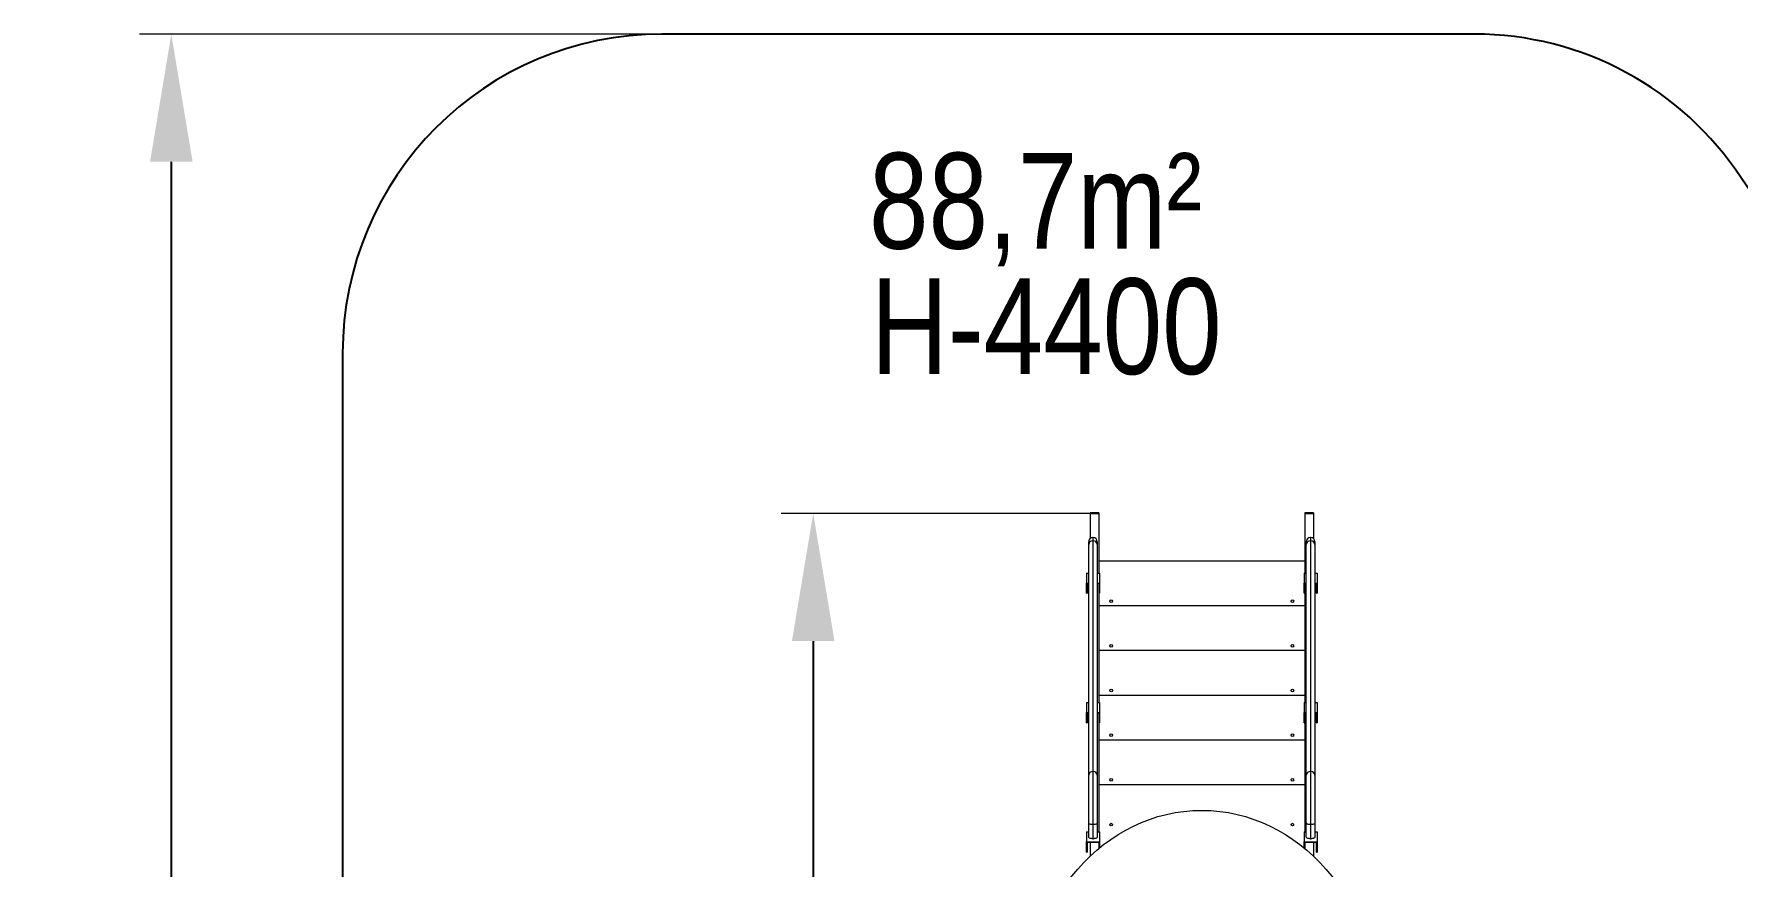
# Model space of a CAD drawing. Header units: millimetres. Extents: x -6304 to 6571, y -6082 to 4447.
# Drawn here: x -6304 to -965, y 1837 to 4447 of the extents above; entities that cross this region are included whole.
import ezdxf

# ---------------------------------------------------------------- set-up
doc = ezdxf.new("R2010")
doc.units = ezdxf.units.MM
for name, color, linetype in [('DIKOM_ЗОНА', 80, 'Continuous'), ('DIKOM_ОБЪЕКТ', 7, 'Continuous'), ('DIKOM_РАЗМЕР_ЗОНА', 7, 'Continuous'), ('DIKOM_РАЗМЕР_ОБЪЕКТА', 7, 'Continuous')]:
    doc.layers.add(name, color=color, linetype=linetype)
doc.styles.add('style1', font='arial.ttf', dxfattribs={"width": 0.8})
doc.dimstyles.new('1-50', dxfattribs={"dimtxt": 300, "dimasz": 200, "dimexe": 100, "dimexo": 0, "dimgap": 100, "dimtad": 1, "dimtxsty": 'style1', "dimcen": 200, "dimclrd": 7, "dimclre": 7, "dimclrt": 7, "dimadec": 1, "dimazin": 2, "dimtfac": 1, "dimtmove": 0, "dimatfit": 2, "dimfxl": 0, "dimlwd": 25, "dimlwe": 18, "dimarcsym": 0})

# ---------------------------------------------------------------- blocks, each defined once
blk = doc.blocks.new('*D14')
at = {"layer": 'Defpoints', "color": 0, "transparency": 16777216}
for p in [(-2968.2, 2945), (-3862.8, -4079.6), (-2929.7, -4079.6)]:
    blk.add_point(p, dxfattribs=at)
at = {"layer": 'DIKOM_РАЗМЕР_ОБЪЕКТА', "color": 7, "lineweight": 18, "transparency": 16777216}
for p, q in [((-2968.2, 2945), (-3962.8, 2945)), ((-2929.7, -4079.6), (-3962.8, -4079.6))]:
    blk.add_line(p, q, dxfattribs=at)
at = {"layer": 'DIKOM_РАЗМЕР_ОБЪЕКТА', "color": 7, "lineweight": 25, "transparency": 16777216}
blk.add_line((-3862.8, 2545), (-3862.8, -3679.6), dxfattribs=at)
at = {"layer": 'DIKOM_РАЗМЕР_ОБЪЕКТА', "color": 7, "transparency": 16777216}
for points in [[(-3929.5, 2545), (-3796.1, 2545), (-3862.8, 2945)], [(-3929.5, -3679.6), (-3796.1, -3679.6), (-3862.8, -4079.6)]]:
    blk.add_solid(points, dxfattribs=at)
at = {"layer": 'DIKOM_РАЗМЕР_ОБЪЕКТА', "color": 7, "transparency": 16777216, "insert": (-4096, 217.4), "char_height": 300, "attachment_point": 5, "rotation": 90, "style": 'style1'}
blk.add_mtext('7000', dxfattribs=at)
blk = doc.blocks.new('*D15')
at = {"layer": 'Defpoints', "color": 0, "transparency": 16777216}
for p in [(-3710.3, 4446.6), (-5874.3, -6082.1), (-3458.2, -6082.1)]:
    blk.add_point(p, dxfattribs=at)
at = {"layer": 'DIKOM_РАЗМЕР_ЗОНА', "color": 7, "lineweight": 18, "transparency": 16777216}
for p, q in [((-3710.3, 4446.6), (-5974.3, 4446.6)), ((-3458.2, -6082.1), (-5974.3, -6082.1))]:
    blk.add_line(p, q, dxfattribs=at)
at = {"layer": 'DIKOM_РАЗМЕР_ЗОНА', "color": 7, "lineweight": 25, "transparency": 16777216}
blk.add_line((-5874.3, 4046.6), (-5874.3, -5682.1), dxfattribs=at)
at = {"layer": 'DIKOM_РАЗМЕР_ЗОНА', "color": 7, "transparency": 16777216}
for points in [[(-5941, 4046.6), (-5807.6, 4046.6), (-5874.3, 4446.6)], [(-5941, -5682.1), (-5807.6, -5682.1), (-5874.3, -6082.1)]]:
    blk.add_solid(points, dxfattribs=at)
at = {"layer": 'DIKOM_РАЗМЕР_ЗОНА', "color": 7, "transparency": 16777216, "insert": (-6107.5, -47.1), "char_height": 300, "attachment_point": 5, "rotation": 90, "style": 'style1'}
blk.add_mtext('10500', dxfattribs=at)

msp = doc.modelspace()

# ---------------------------------------------------------------- linework, layer by layer
at = {"layer": 'DIKOM_ЗОНА', "color": 3}
msp.add_lwpolyline([(-955.009, 3995.796, 0.2525048), (-1790.672, 4446.553), (-4337.396, 4446.553, 0.41421356), (-5337.396, 3446.553), (-5337.396, -1640.501, 0.24894502), (-4897.784, -2468.732, -0.24894502), (-4458.172, -3296.962), (-4458.172, -5082.093, 0.41421356), (-3458.172, -6082.093), (-1828.172, -6082.093, 0.41421356), (-828.172, -5082.093), (-828.172, -3596.962, -0.41421356), (171.828, -2596.962), (5570.79, -2596.962, 0.41421356), (6570.79, -1596.962), (6570.79, 2545.038, 0.41421356), (5570.79, 3545.038), (-119.346, 3545.038, -0.2525048), (-955.009, 3995.796)], format="xyb", dxfattribs=at)
at = {"layer": 'DIKOM_ОБЪЕКТ', "color": 7, "linetype": 'Continuous', "lineweight": 15}
for p, q in [((-2968.172, 2946.553), (-2995.172, 2946.553)), ((-2995.172, 2946.553), (-2995.172, 2944.965)), ((-2995.172, 2944.965), (-2968.172, 2944.965)), ((-2995.172, 2944.965), (-2995.172, 2865.914)), ((-2968.172, 2946.553), (-2968.172, 2944.965)), ((-2968.172, 2944.965), (-2968.172, 2758.034)), ((-2295.172, 2946.553), (-2322.172, 2946.553)), ((-2322.172, 2946.553), (-2322.172, 2944.965)), ((-2322.172, 2944.965), (-2295.172, 2944.965)), ((-2322.172, 2944.965), (-2322.172, 2758.034)), ((-2295.172, 2946.553), (-2295.172, 2944.965)), ((-2295.172, 2944.965), (-2295.172, 2865.914)), ((-2999.672, 2847.024), (-2999.672, 2856.077)), ((-2999.672, 2124.507), (-2999.672, 2847.024)), ((-2985.672, 2869.077), (-2986.672, 2869.077)), ((-2986.672, 2869.077), (-2986.672, 2858.991)), ((-2986.672, 2858.991), (-2986.672, 2136.474)), ((-2986.672, 2858.991), (-2985.672, 2858.991)), ((-2985.672, 2858.991), (-2985.672, 2869.077)), ((-2985.672, 2136.474), (-2985.672, 2858.991)), ((-2972.672, 2856.077), (-2972.672, 2847.024)), ((-2972.672, 2847.024), (-2972.672, 2124.507)), ((-2317.672, 2847.024), (-2317.672, 2856.077)), ((-2317.672, 2124.507), (-2317.672, 2847.024)), ((-2303.672, 2869.077), (-2304.672, 2869.077)), ((-2304.672, 2869.077), (-2304.672, 2858.991)), ((-2304.672, 2858.991), (-2304.672, 2136.474)), ((-2304.672, 2858.991), (-2303.672, 2858.991)), ((-2303.672, 2858.991), (-2303.672, 2869.077)), ((-2303.672, 2136.474), (-2303.672, 2858.991)), ((-2290.672, 2856.077), (-2290.672, 2847.024)), ((-2290.672, 2847.024), (-2290.672, 2124.507)), ((-2322.172, 2795.038), (-2968.172, 2795.038)), ((-3006.172, 2758.034), (-3006.172, 2726.79)), ((-3006.172, 2758.034), (-2999.672, 2758.034)), ((-3006.172, 2726.79), (-2999.672, 2726.79)), ((-3006.172, 2701.014), (-3006.172, 2726.79)), ((-2999.672, 2724.949), (-3004.172, 2724.949)), ((-3004.172, 2724.949), (-3004.172, 2701.014)), ((-2972.672, 2758.034), (-2966.172, 2758.034)), ((-2972.672, 2726.79), (-2966.172, 2726.79)), ((-2968.172, 2724.949), (-2972.672, 2724.949)), ((-2968.172, 2724.949), (-2968.172, 2352.448)), ((-2966.172, 2758.034), (-2966.172, 2726.79)), ((-2966.172, 2726.79), (-2966.172, 2701.014)), ((-2324.172, 2758.034), (-2324.172, 2726.79)), ((-2324.172, 2758.034), (-2317.672, 2758.034)), ((-2324.172, 2726.79), (-2317.672, 2726.79)), ((-2324.172, 2701.014), (-2324.172, 2726.79)), ((-2317.672, 2724.949), (-2322.172, 2724.949)), ((-2322.172, 2724.949), (-2322.172, 2352.448)), ((-2290.672, 2758.034), (-2284.172, 2758.034)), ((-2290.672, 2726.79), (-2284.172, 2726.79)), ((-2286.172, 2724.949), (-2290.672, 2724.949)), ((-2286.172, 2701.014), (-2286.172, 2724.949)), ((-2284.172, 2758.034), (-2284.172, 2726.79)), ((-2284.172, 2726.79), (-2284.172, 2701.014)), ((-3006.172, 2701.014), (-3004.172, 2701.014)), ((-3006.172, 2694.919), (-3006.172, 2701.014)), ((-3006.172, 2694.919), (-3004.172, 2694.919)), ((-3004.172, 2701.014), (-3004.172, 2694.919)), ((-2968.172, 2701.014), (-2966.172, 2701.014)), ((-2968.172, 2694.919), (-2966.172, 2694.919)), ((-2966.172, 2701.014), (-2966.172, 2694.919)), ((-2324.172, 2701.014), (-2322.172, 2701.014)), ((-2324.172, 2694.919), (-2324.172, 2701.014)), ((-2324.172, 2694.919), (-2322.172, 2694.919)), ((-2286.172, 2701.014), (-2284.172, 2701.014)), ((-2286.172, 2694.919), (-2286.172, 2701.014)), ((-2286.172, 2694.919), (-2284.172, 2694.919)), ((-2284.172, 2701.014), (-2284.172, 2694.919)), ((-2322.172, 2655.038), (-2968.172, 2655.038)), ((-2322.172, 2515.038), (-2968.172, 2515.038)), ((-3006.172, 2352.448), (-3006.172, 2321.204)), ((-3006.172, 2352.448), (-2999.672, 2352.448)), ((-2972.672, 2352.448), (-2966.172, 2352.448)), ((-2968.172, 2375.038), (-2322.172, 2375.038)), ((-2966.172, 2352.448), (-2966.172, 2321.204)), ((-2324.172, 2352.448), (-2317.672, 2352.448)), ((-2324.172, 2352.448), (-2324.172, 2321.204)), ((-2290.672, 2352.448), (-2284.172, 2352.448)), ((-2284.172, 2352.448), (-2284.172, 2321.204)), ((-3006.172, 2321.204), (-2999.672, 2321.204)), ((-3006.172, 2295.428), (-3006.172, 2321.204)), ((-2999.672, 2319.363), (-3004.172, 2319.363)), ((-3004.172, 2319.363), (-3004.172, 2295.428)), ((-2972.672, 2321.204), (-2966.172, 2321.204)), ((-2968.172, 2319.363), (-2972.672, 2319.363)), ((-2968.172, 2319.363), (-2968.172, 1946.862)), ((-2966.172, 2321.204), (-2966.172, 2295.428)), ((-2324.172, 2321.204), (-2317.672, 2321.204)), ((-2324.172, 2295.428), (-2324.172, 2321.204)), ((-2317.672, 2319.363), (-2322.172, 2319.363)), ((-2322.172, 2319.363), (-2322.172, 1946.862)), ((-2290.672, 2321.204), (-2284.172, 2321.204)), ((-2286.172, 2319.363), (-2290.672, 2319.363)), ((-2286.172, 2295.428), (-2286.172, 2319.363)), ((-2284.172, 2321.204), (-2284.172, 2295.428)), ((-3006.172, 2295.428), (-3004.172, 2295.428)), ((-3006.172, 2289.333), (-3006.172, 2295.428)), ((-3006.172, 2289.333), (-3004.172, 2289.333)), ((-3004.172, 2295.428), (-3004.172, 2289.333)), ((-2968.172, 2295.428), (-2966.172, 2295.428)), ((-2968.172, 2289.333), (-2966.172, 2289.333)), ((-2966.172, 2295.428), (-2966.172, 2289.333)), ((-2324.172, 2295.428), (-2322.172, 2295.428)), ((-2324.172, 2289.333), (-2324.172, 2295.428)), ((-2324.172, 2289.333), (-2322.172, 2289.333)), ((-2286.172, 2295.428), (-2284.172, 2295.428)), ((-2286.172, 2289.333), (-2286.172, 2295.428)), ((-2286.172, 2289.333), (-2284.172, 2289.333)), ((-2284.172, 2295.428), (-2284.172, 2289.333)), ((-2322.172, 2235.038), (-2968.172, 2235.038)), ((-2986.672, 2136.474), (-2986.672, 1969.96)), ((-2986.672, 2136.474), (-2985.672, 2136.474)), ((-2985.672, 1969.96), (-2985.672, 2136.474)), ((-2304.672, 2136.474), (-2304.672, 1969.96)), ((-2304.672, 2136.474), (-2303.672, 2136.474)), ((-2303.672, 1969.96), (-2303.672, 2136.474)), ((-2999.672, 1975.038), (-2999.672, 2124.507)), ((-2972.672, 2124.507), (-2972.672, 1975.038)), ((-2322.172, 2095.038), (-2968.172, 2095.038)), ((-2317.672, 1975.038), (-2317.672, 2124.507)), ((-2290.672, 2124.507), (-2290.672, 1975.038)), ((-3006.172, 1946.862), (-3006.172, 1915.618)), ((-3006.172, 1946.862), (-2999.672, 1946.862)), ((-2999.672, 1930.85), (-2999.672, 1975.038)), ((-2986.672, 1969.96), (-2985.672, 1969.96)), ((-2986.672, 1969.96), (-2986.672, 1925.772)), ((-2986.672, 1925.772), (-2985.672, 1925.772)), ((-2985.672, 1925.772), (-2985.672, 1969.96)), ((-2972.672, 1975.038), (-2972.672, 1930.85)), ((-2972.672, 1946.862), (-2966.172, 1946.862)), ((-2966.172, 1946.862), (-2966.172, 1915.618)), ((-2324.172, 1946.862), (-2324.172, 1915.618)), ((-2324.172, 1946.862), (-2317.672, 1946.862)), ((-2317.672, 1930.85), (-2317.672, 1975.038)), ((-2304.672, 1969.96), (-2303.672, 1969.96)), ((-2304.672, 1969.96), (-2304.672, 1925.772)), ((-2304.672, 1925.772), (-2303.672, 1925.772)), ((-2303.672, 1925.772), (-2303.672, 1969.96)), ((-2290.672, 1975.038), (-2290.672, 1930.85)), ((-2290.672, 1946.862), (-2284.172, 1946.862)), ((-2284.172, 1946.862), (-2284.172, 1915.618)), ((-3006.172, 1915.618), (-2966.172, 1915.618)), ((-3006.172, 1889.842), (-3006.172, 1915.618)), ((-3006.172, 1889.842), (-3004.172, 1889.842)), ((-3006.172, 1883.747), (-3006.172, 1889.842)), ((-3006.172, 1883.747), (-3004.172, 1883.747)), ((-2968.172, 1913.777), (-3004.172, 1913.777)), ((-3004.172, 1913.777), (-3004.172, 1889.842)), ((-3004.172, 1889.842), (-3004.172, 1883.747)), ((-2995.172, 1913.777), (-2995.172, 1871.085)), ((-2968.172, 1913.777), (-2968.172, 1894.956)), ((-2966.172, 1915.618), (-2966.172, 1896.606)), ((-2324.172, 1915.618), (-2284.172, 1915.618)), ((-2324.172, 1896.606), (-2324.172, 1915.618)), ((-2286.172, 1913.777), (-2322.172, 1913.777)), ((-2322.172, 1913.777), (-2322.172, 1894.956)), ((-2295.172, 1913.777), (-2295.172, 1871.085)), ((-2286.172, 1889.842), (-2286.172, 1913.777)), ((-2286.172, 1889.842), (-2284.172, 1889.842)), ((-2286.172, 1883.747), (-2286.172, 1889.842)), ((-2286.172, 1883.747), (-2284.172, 1883.747)), ((-2284.172, 1915.618), (-2284.172, 1889.842)), ((-2284.172, 1889.842), (-2284.172, 1883.747))]:
    msp.add_line(p, q, dxfattribs=at)
at = {"layer": 'DIKOM_ОБЪЕКТ', "color": 7, "linetype": 'Continuous', "lineweight": 15, "flags": 128}
for points in [[(-2986.672, 1969.96), (-2988.93, 1970.038), (-2991.118, 1970.267), (-2993.172, 1970.641), (-2995.028, 1971.148), (-2996.631, 1971.774), (-2997.931, 1972.499), (-2998.888, 1973.301), (-2999.475, 1974.156), (-2999.672, 1975.038)], [(-2986.672, 1925.772), (-2988.93, 1925.85), (-2991.118, 1926.079), (-2993.172, 1926.453), (-2995.028, 1926.96), (-2996.631, 1927.586), (-2997.931, 1928.311), (-2998.888, 1929.113), (-2999.475, 1929.968), (-2999.672, 1930.85)], [(-2972.672, 1975.038), (-2972.87, 1974.156), (-2973.456, 1973.301), (-2974.414, 1972.499), (-2975.714, 1971.774), (-2977.316, 1971.148), (-2979.172, 1970.641), (-2981.226, 1970.267), (-2983.415, 1970.038), (-2985.672, 1969.96)], [(-2972.672, 1930.85), (-2972.87, 1929.968), (-2973.456, 1929.113), (-2974.414, 1928.311), (-2975.714, 1927.586), (-2977.316, 1926.96), (-2979.172, 1926.453), (-2981.226, 1926.079), (-2983.415, 1925.85), (-2985.672, 1925.772)], [(-2304.672, 1969.96), (-2306.93, 1970.038), (-2309.119, 1970.267), (-2311.172, 1970.641), (-2313.028, 1971.148), (-2314.631, 1971.774), (-2315.931, 1972.499), (-2316.888, 1973.301), (-2317.475, 1974.156), (-2317.672, 1975.038)], [(-2304.672, 1925.772), (-2306.93, 1925.85), (-2309.119, 1926.079), (-2311.172, 1926.453), (-2313.028, 1926.96), (-2314.631, 1927.586), (-2315.931, 1928.311), (-2316.888, 1929.113), (-2317.475, 1929.968), (-2317.672, 1930.85)], [(-2290.672, 1975.038), (-2290.87, 1974.156), (-2291.456, 1973.301), (-2292.414, 1972.499), (-2293.714, 1971.774), (-2295.316, 1971.148), (-2297.172, 1970.641), (-2299.226, 1970.267), (-2301.415, 1970.038), (-2303.672, 1969.96)], [(-2290.672, 1930.85), (-2290.87, 1929.968), (-2291.456, 1929.113), (-2292.414, 1928.311), (-2293.714, 1927.586), (-2295.316, 1926.96), (-2297.172, 1926.453), (-2299.226, 1926.079), (-2301.415, 1925.85), (-2303.672, 1925.772)]]:
    msp.add_lwpolyline(points, dxfattribs=at)
at = {"layer": 'DIKOM_ОБЪЕКТ', "color": 7, "linetype": 'Continuous', "lineweight": 15}
for centre in [(-2929.172, 2670.038), (-2361.172, 2670.038), (-2929.172, 2530.038), (-2361.172, 2530.038), (-2929.172, 2390.038), (-2361.172, 2390.038), (-2929.172, 2250.038), (-2361.172, 2250.038), (-2929.172, 2110.038), (-2361.172, 2110.038), (-2929.172, 1970.038), (-2361.172, 1970.038)]:
    msp.add_circle(centre, 4, dxfattribs=at)
for centre, radius, start, end in [((-2986.672, 2856.077), 13, 90, 180), ((-2987.188, 2846.508), 12.494, 87.63223, 177.631816), ((-2985.672, 2856.077), 13, 0, 90), ((-2985.197, 2846.463), 12.537, 2.562986, 92.172968), ((-2304.672, 2856.077), 13, 90, 180), ((-2305.188, 2846.508), 12.495, 87.632441, 177.631638), ((-2303.672, 2856.077), 13, 0, 90), ((-2303.197, 2846.463), 12.537, 2.562661, 92.173227), ((-2987.188, 2123.99), 12.494, 87.63223, 177.631816), ((-2985.197, 2123.946), 12.537, 2.562986, 92.172968), ((-2305.188, 2123.99), 12.495, 87.632441, 177.631638), ((-2303.197, 2123.946), 12.537, 2.562661, 92.173227)]:
    msp.add_arc(centre, radius, start, end, dxfattribs=at)
msp.add_ellipse((-2645.172, 1386.513), major_axis=(0, 628.181), ratio=0.87554333, dxfattribs=at)

# ---------------------------------------------------------------- texts
at = {"layer": 'DIKOM_РАЗМЕР_ОБЪЕКТА', "insert": (-3687.99, 4074.491), "char_height": 300, "attachment_point": 1, "style": 'style1'}
msp.add_mtext_dynamic_manual_height_columns('88,7m²', width=5885.53069, gutter_width=20, heights=[0], dxfattribs=at)
at = {"layer": 'DIKOM_РАЗМЕР_ОБЪЕКТА', "insert": (-3682.449, 3681.318), "char_height": 300, "width": 5885.53069, "attachment_point": 1, "style": 'style1'}
msp.add_mtext('H-4400', dxfattribs=at)

# ---------------------------------------------------------------- dimensions: what is measured, and where the dimension line sits
at = {"layer": 'DIKOM_РАЗМЕР_ЗОНА'}
dim = msp.add_linear_dim(base=(-5874.309, -6082.093), p1=(-3710.309, 4446.553), p2=(-3458.172, -6082.093), angle=90, text='10500', dimstyle='1-50', override={"dimasz": 400, "dimgap": 80}, dxfattribs=at)
dim.commit()
dim.dimension.update_dxf_attribs({"geometry": '*D15', "text_midpoint": (-5874.309, -47.091), "dimtype": 160})
at = {"layer": 'DIKOM_РАЗМЕР_ОБЪЕКТА'}
dim = msp.add_linear_dim(base=(-3862.809, -4079.64), p1=(-2968.172, 2944.965), p2=(-2929.672, -4079.64), angle=90, text='7000', dimstyle='1-50', override={"dimasz": 400, "dimgap": 80}, dxfattribs=at)
dim.commit()
dim.dimension.update_dxf_attribs({"geometry": '*D14', "text_midpoint": (-3862.809, 217.409), "dimtype": 160})

doc.saveas('drawing.dxf')
